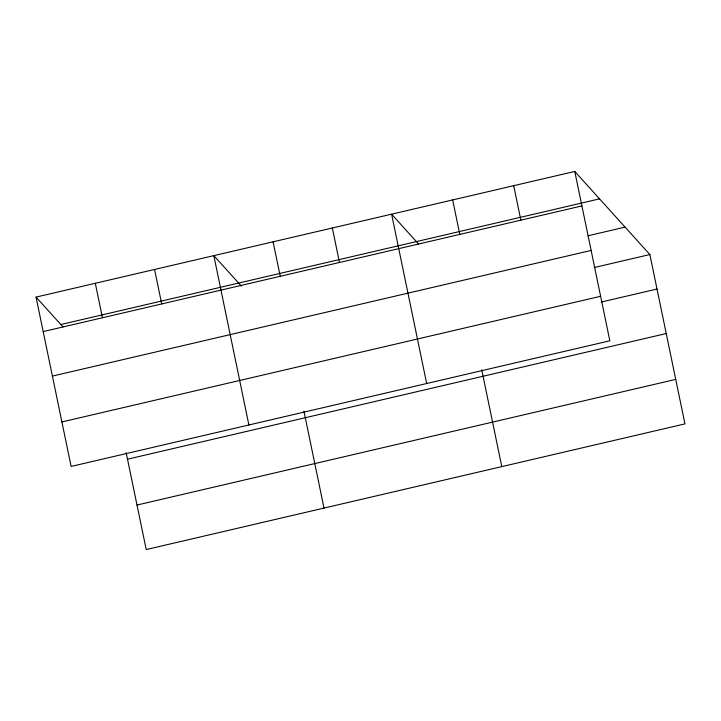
<?xml version="1.0" encoding="UTF-8"?>
<svg xmlns="http://www.w3.org/2000/svg" width="721" height="721" viewBox="0 0 721 721"><rect width="100%" height="100%" fill="white"/><g stroke="black" fill="none" stroke-linecap="round" stroke-linejoin="round"><path stroke-width="1.08" d="M574.772 171.445L609.84 340.79L71.118 466.442L36.05 297.106L574.772 171.445L649.882 254.558L684.95 423.894L146.228 549.555L126.166 452.68M60.834 324.531L599.557 198.87M43.188 331.588L581.91 205.927M588.03 235.776L625.098 227.133M52.408 376.092L591.13 250.43M594.275 267.527L649.882 254.558M61.898 421.938L600.62 296.286M601.422 302L657.02 289.031M127.518 459.196L666.24 333.535M137.017 505.042L675.73 379.39M418.522 243.95L391.602 214.173L426.67 383.509M241.454 286.201L213.831 255.64L248.898 424.975M36.05 297.106L62.961 326.883M513.712 185.694L520.859 220.166M452.662 199.933L459.8 234.406M481.727 369.747L501.789 466.622M332.345 227.998L339.483 262.471M273.088 241.814L280.226 276.296M303.947 411.213L324.008 508.089M154.564 269.465L161.711 303.938M95.307 283.281L102.445 317.763"/></g></svg>
